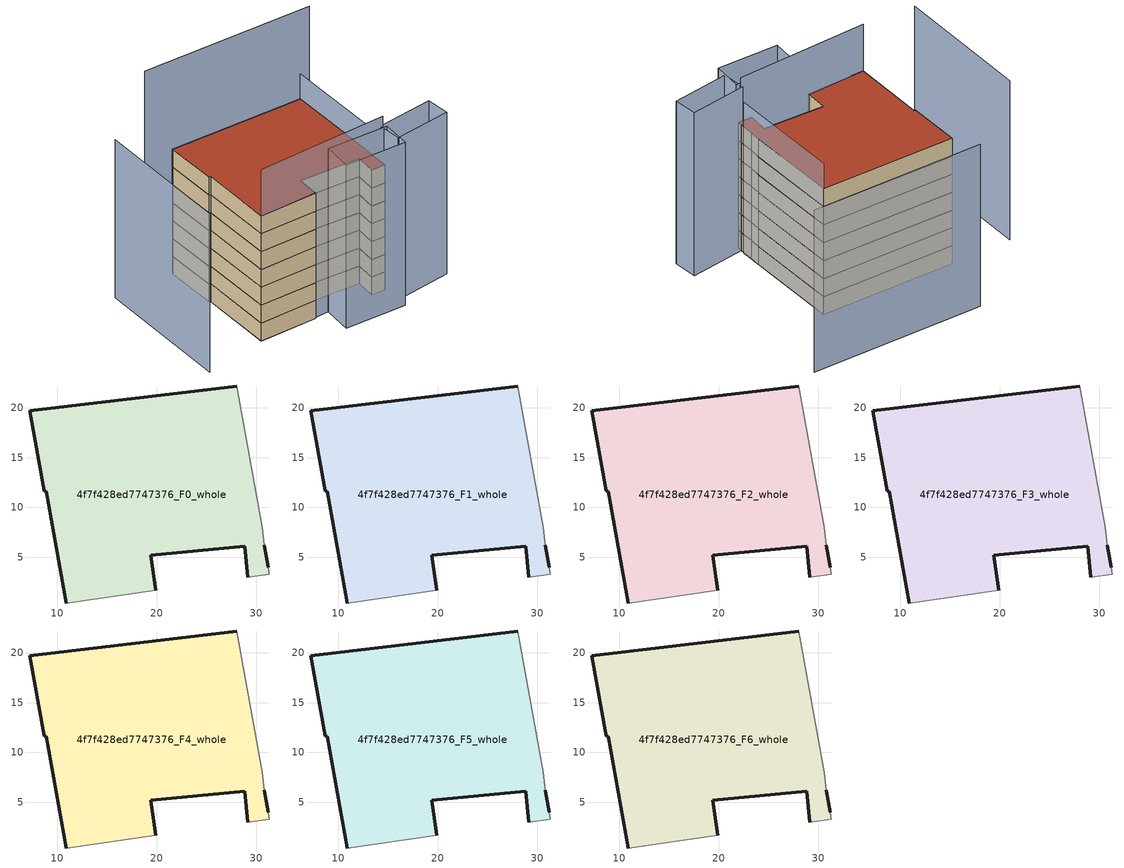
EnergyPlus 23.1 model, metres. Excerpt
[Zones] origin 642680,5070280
4f7f428ed7747376_F0_whole
 floor ground (EU_floor_Construction): 31.33,3.29 31.23,3.99 30.83,6.18 30.64,7.99 28.04,22.2 7.22,19.7 8.72,11.59 8.92,11.59 10.92,0.38 19.93,1.68 19.43,5.19 28.83,6.08 29.14,2.99 z0
 wall outside (EU_wall_Construction): 30.83,6.18 31.23,3.99 / 29.14,2.99 28.83,6.08 19.43,5.19 19.93,1.68 / 10.92,0.38 8.92,11.59 8.72,11.59 7.22,19.7 28.04,22.2 z0:3
 wall adiabatic (EU_wall_Construction): 28.04,22.2 30.64,7.99 30.83,6.18 / 31.23,3.99 31.33,3.29 29.14,2.99 / 19.93,1.68 10.92,0.38 z0:3
4f7f428ed7747376_F1_whole
 floor to 4f7f428ed7747376_F0_whole (EU_floor_Construction): 31.33,3.29 31.23,3.99 30.83,6.18 30.63,7.99 28.04,22.2 7.22,19.7 8.72,11.59 8.92,11.59 10.92,0.38 19.93,1.68 19.43,5.19 28.83,6.08 29.13,2.99 z3
 wall outside (EU_wall_Construction): 30.83,6.18 31.23,3.99 / 29.14,2.99 28.83,6.08 19.43,5.19 19.93,1.68 / 10.92,0.38 8.92,11.59 8.72,11.59 7.22,19.7 28.04,22.2 z3:6
 wall adiabatic (EU_wall_Construction): 28.04,22.2 30.64,7.99 30.83,6.18 / 31.23,3.99 31.33,3.29 29.14,2.99 / 19.93,1.68 10.92,0.38 z3:6
4f7f428ed7747376_F2_whole
 floor to 4f7f428ed7747376_F1_whole (EU_floor_Construction): 31.33,3.29 31.23,3.99 30.83,6.18 30.63,7.99 28.04,22.2 7.22,19.7 8.72,11.59 8.92,11.59 10.92,0.38 19.93,1.68 19.43,5.19 28.83,6.08 29.13,2.99 z6
 wall outside (EU_wall_Construction): 30.83,6.18 31.23,3.99 / 29.14,2.99 28.83,6.08 19.43,5.19 19.93,1.68 / 10.92,0.38 8.92,11.59 8.72,11.59 7.22,19.7 28.04,22.2 z6:9
 wall adiabatic (EU_wall_Construction): 28.04,22.2 30.64,7.99 30.83,6.18 / 31.23,3.99 31.33,3.29 29.14,2.99 / 19.93,1.68 10.92,0.38 z6:9
4f7f428ed7747376_F3_whole
 floor to 4f7f428ed7747376_F2_whole (EU_floor_Construction): 31.33,3.29 31.23,3.99 30.83,6.18 30.63,7.99 28.04,22.2 7.22,19.7 8.72,11.59 8.92,11.59 10.92,0.38 19.93,1.68 19.43,5.19 28.83,6.08 29.13,2.99 z9
 wall outside (EU_wall_Construction): 30.83,6.18 31.23,3.99 / 29.14,2.99 28.83,6.08 19.43,5.19 19.93,1.68 / 10.92,0.38 8.92,11.59 8.72,11.59 7.22,19.7 28.04,22.2 z9:12
 wall adiabatic (EU_wall_Construction): 28.04,22.2 30.64,7.99 30.83,6.18 / 31.23,3.99 31.33,3.29 29.14,2.99 / 19.93,1.68 10.92,0.38 z9:12
4f7f428ed7747376_F4_whole
 floor to 4f7f428ed7747376_F3_whole (EU_floor_Construction): 31.33,3.29 31.23,3.99 30.83,6.18 30.63,7.99 28.04,22.2 7.22,19.7 8.72,11.59 8.92,11.59 10.92,0.38 19.93,1.68 19.43,5.19 28.83,6.08 29.13,2.99 z12
 wall outside (EU_wall_Construction): 30.83,6.18 31.23,3.99 / 29.14,2.99 28.83,6.08 19.43,5.19 19.93,1.68 / 10.92,0.38 8.92,11.59 8.72,11.59 7.22,19.7 28.04,22.2 z12:15
 wall adiabatic (EU_wall_Construction): 28.04,22.2 30.64,7.99 30.83,6.18 / 31.23,3.99 31.33,3.29 29.14,2.99 / 19.93,1.68 10.92,0.38 z12:15
4f7f428ed7747376_F5_whole
 floor to 4f7f428ed7747376_F4_whole (EU_floor_Construction): 31.33,3.29 31.23,3.99 30.83,6.18 30.63,7.99 28.04,22.2 7.22,19.7 8.72,11.59 8.92,11.59 10.92,0.38 19.93,1.68 19.43,5.19 28.83,6.08 29.13,2.99 z15
 wall outside (EU_wall_Construction): 30.83,6.18 31.23,3.99 / 29.14,2.99 28.83,6.08 19.43,5.19 19.93,1.68 / 10.92,0.38 8.92,11.59 8.72,11.59 7.22,19.7 28.04,22.2 z15:18
 wall adiabatic (EU_wall_Construction): 28.04,22.2 30.64,7.99 30.83,6.18 / 31.23,3.99 31.33,3.29 29.14,2.99 / 19.93,1.68 10.92,0.38 z15:18
4f7f428ed7747376_F6_whole
 floor to 4f7f428ed7747376_F5_whole (EU_floor_Construction): 31.33,3.29 31.23,3.99 30.83,6.18 30.63,7.99 28.04,22.2 7.22,19.7 8.72,11.59 8.92,11.59 10.92,0.38 19.93,1.68 19.43,5.19 28.83,6.08 29.13,2.99 z18
 wall outside (EU_wall_Construction): 30.83,6.18 31.23,3.99 / 29.14,2.99 28.83,6.08 19.43,5.19 19.93,1.68 / 10.92,0.38 8.92,11.59 8.72,11.59 7.22,19.7 28.04,22.2 z18:21
 wall adiabatic (EU_wall_Construction): 28.04,22.2 30.64,7.99 30.83,6.18 / 31.23,3.99 31.33,3.29 29.14,2.99 / 19.93,1.68 10.92,0.38 z18:21
 roof outside (EU_roof_Construction): 28.04,22.2 30.64,7.99 30.83,6.18 31.23,3.99 31.33,3.29 29.14,2.99 28.83,6.08 19.43,5.19 19.93,1.68 10.92,0.38 8.92,11.59 8.72,11.59 7.22,19.7 z21
shading: 10.92,0.39 31.28,3.88 z0:28.8; 32.14,-1.12 22.63,-2.22 / 22.63,-2.22 22.12,2.22 / 22.12,2.22 31.62,3.32 / 31.62,3.32 32.14,-1.12 z0:27.4; 30.94,3.9 39.53,6.23 / 39.53,6.23 40.48,2.73 / 40.48,2.73 31.89,0.4 / 31.89,0.4 30.94,3.9 z0:27.2; -2.21,18.32 1.41,-2.81 z0:26.6; 31.23,4.72 28.04,22.2 z0:25.2; 35.14,33.36 8.27,30.08 z0:27
[Building]
EU S2 Campaign: North Axis=0; Terrain=City; Solar Distribution=FullExterior
[Site:Location]
Lyon-Bron: Latitude=45.75; Longitude=5; Time Zone=1; Elevation=198
[SizingPeriod:WeatherFileDays]
AnnualSizingPeriod: Begin Month=1; Begin Day of Month=1; End Month=12; End Day of Month=31; Day of Week for Start Day=Monday; Use Weather File Daylight Saving Period=No; Use Weather File Rain and Snow Indicators=No
[MATERIAL]
EU_InternalMass_Material: Roughness=MediumRough; Thickness=0.1; Conductivity=1; Density=1800; Specific Heat=900; Thermal Absorptance=0.9; Solar Absorptance=0.7; Visible Absorptance=0.7
[MATERIAL:NOMASS] Roughness=MediumRough; Thermal Absorptance=0.9; Solar Absorptance=0.7; Visible Absorptance=0.7
Name | Thermal Resistance
EU_wall_NoMass | 0.776494
EU_roof_NoMass | 0.486893
EU_floor_NoMass | 0.421597
[CONSTRUCTION]
EU_wall_Construction: EU_wall_NoMass
EU_roof_Construction: EU_roof_NoMass
EU_floor_Construction: EU_floor_NoMass
EU_InternalMass_Construction: EU_InternalMass_Material
[ZONE] Type=1; Multiplier=1; Ceiling Height=autocalculate; Floor Area=autocalculate; Part of Total Floor Area=Yes
Name | Volume
4f7f428ed7747376_F0_whole | 1117.26
4f7f428ed7747376_F1_whole; 4f7f428ed7747376_F2_whole; 4f7f428ed7747376_F3_whole; 4f7f428ed7747376_F4_whole; 4f7f428ed7747376_F5_whole; 4f7f428ed7747376_F6_whole | 1117.25
[INTERNALMASS] Construction=EU_InternalMass_Construction; Surface Area=372.418
Name | Zone or ZoneList
4f7f428ed7747376_F0_whole_EU_InternalMass | 4f7f428ed7747376_F0_whole
4f7f428ed7747376_F1_whole_EU_InternalMass | 4f7f428ed7747376_F1_whole
4f7f428ed7747376_F2_whole_EU_InternalMass | 4f7f428ed7747376_F2_whole
4f7f428ed7747376_F3_whole_EU_InternalMass | 4f7f428ed7747376_F3_whole
4f7f428ed7747376_F4_whole_EU_InternalMass | 4f7f428ed7747376_F4_whole
4f7f428ed7747376_F5_whole_EU_InternalMass | 4f7f428ed7747376_F5_whole
4f7f428ed7747376_F6_whole_EU_InternalMass | 4f7f428ed7747376_F6_whole
[OTHEREQUIPMENT] Fuel Type=Electricity; Design Level Calculation Method=Watts/Area; Power per Zone Floor Area=1; Fraction Latent=0; Fraction Radiant=0; Fraction Lost=0; Carbon Dioxide Generation Rate=0; EndUse Subcategory=EU_Step8_InternalGains
Name | Zone or ZoneList or Space or SpaceList | Schedule
EU_Step8_InternalGain_4f7f428ed7747376_F0_whole_f000 | 4f7f428ed7747376_F0_whole | EU_Step8_GainSchedule_4f7f428ed7747376_F0_whole_f000
EU_Step8_InternalGain_4f7f428ed7747376_F1_whole_f000 | 4f7f428ed7747376_F1_whole | EU_Step8_GainSchedule_4f7f428ed7747376_F1_whole_f000
EU_Step8_InternalGain_4f7f428ed7747376_F2_whole_f000 | 4f7f428ed7747376_F2_whole | EU_Step8_GainSchedule_4f7f428ed7747376_F2_whole_f000
EU_Step8_InternalGain_4f7f428ed7747376_F3_whole_f000 | 4f7f428ed7747376_F3_whole | EU_Step8_GainSchedule_4f7f428ed7747376_F3_whole_f000
EU_Step8_InternalGain_4f7f428ed7747376_F4_whole_f000 | 4f7f428ed7747376_F4_whole | EU_Step8_GainSchedule_4f7f428ed7747376_F4_whole_f000
EU_Step8_InternalGain_4f7f428ed7747376_F5_whole_f000 | 4f7f428ed7747376_F5_whole | EU_Step8_GainSchedule_4f7f428ed7747376_F5_whole_f000
EU_Step8_InternalGain_4f7f428ed7747376_F6_whole_f000 | 4f7f428ed7747376_F6_whole | EU_Step8_GainSchedule_4f7f428ed7747376_F6_whole_f000
[ZONEVENTILATION:DESIGNFLOWRATE] Schedule=EU_AlwaysOn; Design Flow Rate Calculation Method=AirChanges/Hour; Air Changes per Hour=0.693814; Ventilation Type=Natural; Fan Pressure Rise=0; Fan Total Efficiency=1; Constant Term Coefficient=1; Temperature Term Coefficient=0; Velocity Term Coefficient=0; Velocity Squared Term Coefficient=0; Minimum Indoor Temperature=-100; Maximum Indoor Temperature=100; Delta Temperature=-100; Minimum Outdoor Temperature=-100; Maximum Outdoor Temperature=100; Maximum Wind Speed=40
Name | Zone or ZoneList or Space or SpaceList
EU_ConstantAir_4f7f428ed7747376_F0_whole | 4f7f428ed7747376_F0_whole
EU_ConstantAir_4f7f428ed7747376_F1_whole | 4f7f428ed7747376_F1_whole
EU_ConstantAir_4f7f428ed7747376_F2_whole | 4f7f428ed7747376_F2_whole
EU_ConstantAir_4f7f428ed7747376_F3_whole | 4f7f428ed7747376_F3_whole
EU_ConstantAir_4f7f428ed7747376_F4_whole | 4f7f428ed7747376_F4_whole
EU_ConstantAir_4f7f428ed7747376_F5_whole | 4f7f428ed7747376_F5_whole
EU_ConstantAir_4f7f428ed7747376_F6_whole | 4f7f428ed7747376_F6_whole
[HVACTEMPLATE:THERMOSTAT] Constant Heating Setpoint=20; Constant Cooling Setpoint=50
EU_HeatOnly_4f7f428ed7747376_F0_whole; EU_HeatOnly_4f7f428ed7747376_F1_whole; EU_HeatOnly_4f7f428ed7747376_F2_whole; EU_HeatOnly_4f7f428ed7747376_F3_whole; EU_HeatOnly_4f7f428ed7747376_F4_whole; EU_HeatOnly_4f7f428ed7747376_F5_whole; EU_HeatOnly_4f7f428ed7747376_F6_whole
[HVACTEMPLATE:ZONE:IDEALLOADSAIRSYSTEM] System Availability Schedule=EU_AlwaysOn; Maximum Heating Supply Air Temperature=50; Minimum Cooling Supply Air Temperature=13; Maximum Heating Supply Air Humidity Ratio=0.0156; Minimum Cooling Supply Air Humidity Ratio=0.0077; Heating Limit=NoLimit; Cooling Limit=NoLimit; Heating Availability Schedule=EU_AlwaysOn; Cooling Availability Schedule=EU_CoolingOff; Dehumidification Control Type=ConstantSensibleHeatRatio; Cooling Sensible Heat Ratio=0.7; Dehumidification Setpoint=60; Humidification Control Type=None; Humidification Setpoint=30; Outdoor Air Method=None; Outdoor Air Flow Rate per Person=0.00944; Outdoor Air Flow Rate per Zone Floor Area=0; Outdoor Air Flow Rate per Zone=0; Demand Controlled Ventilation Type=None; Outdoor Air Economizer Type=NoEconomizer; Heat Recovery Type=None; Sensible Heat Recovery Effectiveness=0.7; Latent Heat Recovery Effectiveness=0.65
Name | Template Thermostat
4f7f428ed7747376_F0_whole | EU_HeatOnly_4f7f428ed7747376_F0_whole
4f7f428ed7747376_F1_whole | EU_HeatOnly_4f7f428ed7747376_F1_whole
4f7f428ed7747376_F2_whole | EU_HeatOnly_4f7f428ed7747376_F2_whole
4f7f428ed7747376_F3_whole | EU_HeatOnly_4f7f428ed7747376_F3_whole
4f7f428ed7747376_F4_whole | EU_HeatOnly_4f7f428ed7747376_F4_whole
4f7f428ed7747376_F5_whole | EU_HeatOnly_4f7f428ed7747376_F5_whole
4f7f428ed7747376_F6_whole | EU_HeatOnly_4f7f428ed7747376_F6_whole
[SIZING:ZONE] Zone Cooling Design Supply Air Temperature Input Method=SupplyAirTemperature; Zone Cooling Design Supply Air Temperature=13; Zone Heating Design Supply Air Temperature Input Method=SupplyAirTemperature; Zone Heating Design Supply Air Temperature=50; Zone Cooling Design Supply Air Humidity Ratio=0.008; Zone Heating Design Supply Air Humidity Ratio=0.008; Cooling Design Air Flow Method=DesignDay; Cooling Design Air Flow Rate=0; Cooling Minimum Air Flow per Zone Floor Area=0.000762; Cooling Minimum Air Flow=0; Cooling Minimum Air Flow Fraction=0.2; Heating Design Air Flow Method=DesignDay; Heating Design Air Flow Rate=0; Heating Maximum Air Flow per Zone Floor Area=0.002032; Heating Maximum Air Flow=0.141576; Heating Maximum Air Flow Fraction=0.3; Account for Dedicated Outdoor Air System=No; Dedicated Outdoor Air System Control Strategy=NeutralSupplyAir; Dedicated Outdoor Air Low Setpoint Temperature for Design=autosize; Dedicated Outdoor Air High Setpoint Temperature for Design=autosize; Zone Load Sizing Method=Sensible Load Only No Latent Load; Zone Latent Cooling Design Supply Air Humidity Ratio Input Method=HumidityRatioDifference; Zone Cooling Design Supply Air Humidity Ratio Difference=0.005; Zone Latent Heating Design Supply Air Humidity Ratio Input Method=HumidityRatioDifference; Zone Humidification Design Supply Air Humidity Ratio Difference=0.005
4f7f428ed7747376_F0_whole; 4f7f428ed7747376_F1_whole; 4f7f428ed7747376_F2_whole; 4f7f428ed7747376_F3_whole; 4f7f428ed7747376_F4_whole; 4f7f428ed7747376_F5_whole; 4f7f428ed7747376_F6_whole
[SCHEDULE:CONSTANT]
Name | Hourly Value
EU_AlwaysOn | 1
EU_CoolingOff | 0
[SCHEDULE:FILE] Column Number=1; Rows to Skip at Top=0; Number of Hours of Data=8760; Column Separator=Comma; Interpolate to Timestep=No; Minutes per Item=60; Adjust Schedule for Daylight Savings=Yes
Name | File
EU_Step8_GainSchedule_4f7f428ed7747376_F0_whole_f000 | ../../schedules/4f7f428ed7747376/4f7f428ed7747376_F0_whole_f000_gain.csv
EU_Step8_GainSchedule_4f7f428ed7747376_F1_whole_f000 | ../../schedules/4f7f428ed7747376/4f7f428ed7747376_F1_whole_f000_gain.csv
EU_Step8_GainSchedule_4f7f428ed7747376_F2_whole_f000 | ../../schedules/4f7f428ed7747376/4f7f428ed7747376_F2_whole_f000_gain.csv
EU_Step8_GainSchedule_4f7f428ed7747376_F3_whole_f000 | ../../schedules/4f7f428ed7747376/4f7f428ed7747376_F3_whole_f000_gain.csv
EU_Step8_GainSchedule_4f7f428ed7747376_F4_whole_f000 | ../../schedules/4f7f428ed7747376/4f7f428ed7747376_F4_whole_f000_gain.csv
EU_Step8_GainSchedule_4f7f428ed7747376_F5_whole_f000 | ../../schedules/4f7f428ed7747376/4f7f428ed7747376_F5_whole_f000_gain.csv
EU_Step8_GainSchedule_4f7f428ed7747376_F6_whole_f000 | ../../schedules/4f7f428ed7747376/4f7f428ed7747376_F6_whole_f000_gain.csv
